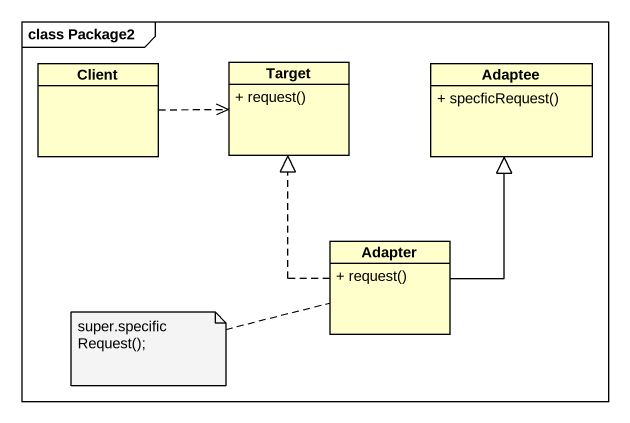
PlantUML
@startuml
mainframe class Package2
hide circle
hide empty members
skinparam classAttributeIconSize 0
class Client
class Target {
  + request()
}
class Adaptee {
  + specficRequest()
}
class Adapter {
  + request()
}
Client .right.> Target
Adapter .up.|> Target
Adapter -up-|> Adaptee
note left of Adapter : super.specificRequest();
@enduml
